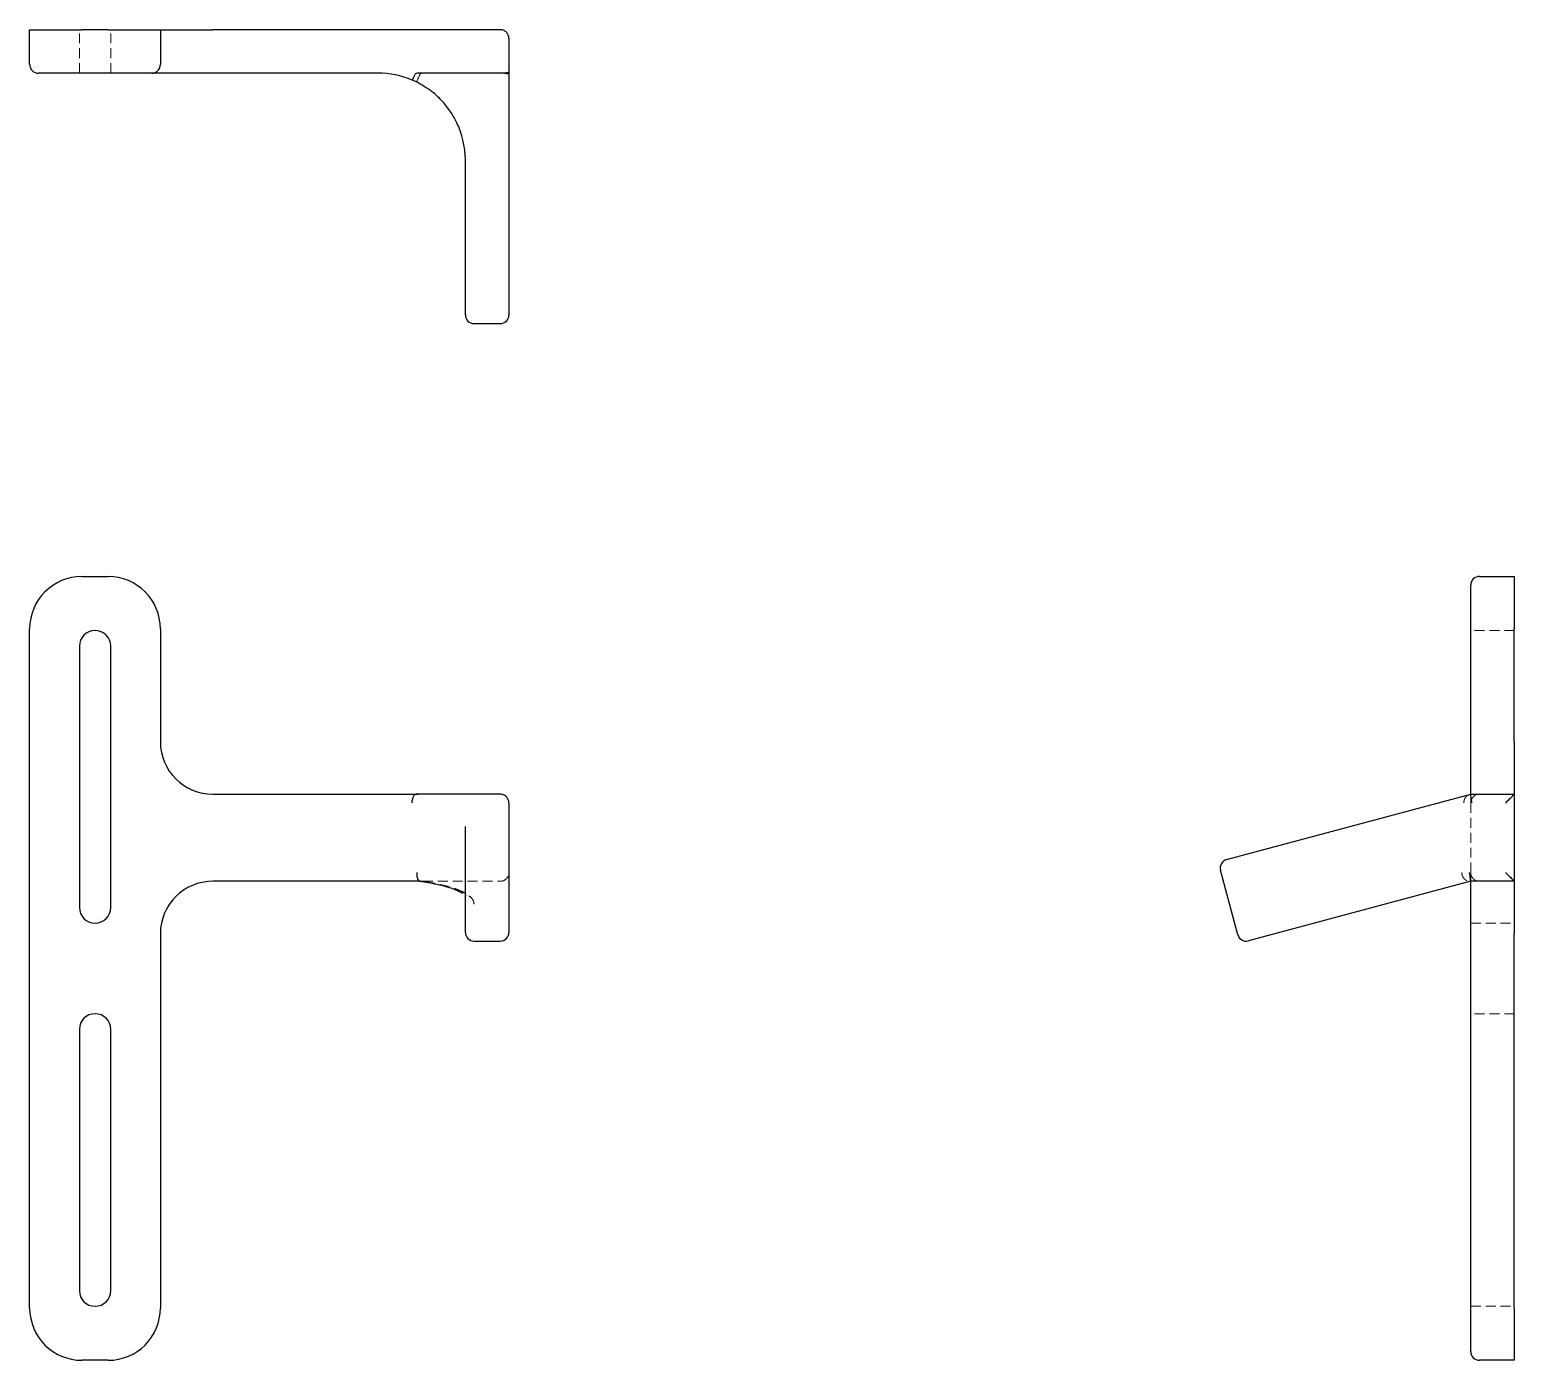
# Model space of a CAD drawing. Header units: millimetres. Extents: x 52 to 242, y 7 to 177.
import ezdxf

# ---------------------------------------------------------------- set-up
doc = ezdxf.new("R2010")
doc.units = ezdxf.units.MM
doc.linetypes.add('HIDDEN', pattern=[1.905, 1.27, -0.635])

msp = doc.modelspace()

# ---------------------------------------------------------------- linework, layer by layer
at = {"color": 7, "linetype": 'Continuous', "lineweight": 25}
for p, q in [((52.44, 176.75), (59.11, 176.75)), ((52.44, 172.31), (52.44, 176.75)), ((62.44, 176.75), (59.11, 176.75)), ((62.44, 176.75), (69.11, 176.75)), ((69.11, 176.75), (69.11, 172.31)), ((69.11, 176.75), (75.78, 176.75)), ((112.44, 176.75), (75.78, 176.75)), ((113.56, 175.64), (113.56, 171.34)), ((59.11, 171.2), (53.56, 171.2)), ((62.44, 171.2), (59.11, 171.2)), ((68, 171.2), (62.44, 171.2)), ((75.78, 171.2), (68, 171.2)), ((96.89, 171.2), (75.78, 171.2)), ((112.44, 171.2), (101.98, 171.2)), ((113.56, 171.34), (113.56, 140.36)), ((108, 140.36), (108, 160.09)), ((109.11, 139.25), (112.44, 139.25)), ((59.11, 107), (62.44, 107)), ((237.31, 107), (241.75, 107)), ((241.75, 107), (241.75, 100.33)), ((236.2, 100.33), (236.2, 105.89)), ((52.44, 13.67), (52.44, 100.33)), ((69.11, 100.33), (69.11, 85.89)), ((236.2, 85.89), (236.2, 100.33)), ((241.75, 85.89), (241.75, 100.33)), ((58.78, 98.11), (58.78, 64.78)), ((62.78, 64.78), (62.78, 98.11)), ((236.2, 79.22), (236.2, 85.89)), ((241.75, 85.89), (241.75, 79.22)), ((75.78, 79.22), (96.89, 79.22)), ((96.89, 79.22), (101.98, 79.22)), ((112.44, 79.22), (101.98, 79.22)), ((113.56, 78.11), (113.56, 69.81)), ((205.07, 70.88), (236.2, 79.22)), ((236.2, 79.22), (241.75, 79.22)), ((241.75, 79.22), (241.75, 68.11)), ((108, 69.81), (108, 75.09)), ((108, 61.59), (108, 69.81)), ((113.56, 69.81), (113.56, 61.59)), ((206.49, 61.3), (204.29, 69.52)), ((96.89, 68.11), (75.78, 68.11)), ((102.23, 68.11), (96.89, 68.11)), ((236.2, 68.11), (207.85, 60.52)), ((241.75, 68.11), (236.2, 68.11)), ((236.2, 61.44), (236.2, 68.11)), ((241.75, 68.11), (241.75, 61.44)), ((69.11, 61.44), (69.11, 13.67)), ((236.2, 13.67), (236.2, 61.44)), ((241.75, 13.67), (241.75, 61.44)), ((109.11, 60.48), (112.44, 60.48)), ((58.78, 49.22), (58.78, 15.89)), ((62.78, 15.89), (62.78, 49.22)), ((236.2, 8.11), (236.2, 13.67)), ((241.75, 13.67), (241.75, 7)), ((62.44, 7), (59.11, 7)), ((241.75, 7), (237.31, 7))]:
    msp.add_line(p, q, dxfattribs=at)
at = {"color": 7, "linetype": 'HIDDEN', "lineweight": 18}
for p, q in [((58.78, 171.2), (58.78, 176.75)), ((62.78, 171.2), (62.78, 176.75)), ((241.75, 100.11), (236.2, 100.11)), ((236.2, 78.11), (236.2, 79.22)), ((236.2, 69.22), (236.2, 78.11)), ((236.2, 68.11), (236.2, 69.22)), ((102.57, 68.11), (112.44, 68.11)), ((107.73, 66.68), (107.89, 66.74)), ((236.2, 62.78), (241.75, 62.78)), ((241.75, 51.22), (236.2, 51.22)), ((236.2, 13.89), (241.75, 13.89))]:
    msp.add_line(p, q, dxfattribs=at)
at = {"color": 7, "linetype": 'Continuous', "lineweight": 25}
for centre, radius, start, end in [((53.56, 172.31), 1.11, 180, 270), ((68, 172.31), 1.11, 270, 0), ((96.89, 160.09), 11.11, 67.0814, 90), ((109.11, 140.36), 1.11, 180, 270), ((112.44, 140.36), 1.11, 270, 0), ((59.11, 100.33), 6.67, 90, 180), ((62.44, 100.33), 6.67, 0, 90), ((237.31, 105.89), 1.11, 90, 180), ((60.78, 98.11), 2, 0, 180), ((75.78, 85.89), 6.67, 180, 270), ((205.36, 69.81), 1.11, 105, 195), ((75.78, 61.44), 6.67, 90, 180), ((60.78, 64.78), 2, 180, 0), ((109.11, 61.59), 1.11, 180, 270), ((112.44, 61.59), 1.11, 270, 0), ((207.56, 61.59), 1.11, 195, 285), ((60.78, 49.22), 2, 0, 180), ((60.78, 15.89), 2, 180, 0), ((59.11, 13.67), 6.67, 180, 270), ((62.44, 13.67), 6.67, 270, 0), ((237.31, 8.11), 1.11, 180, 270)]:
    msp.add_arc(centre, radius, start, end, dxfattribs=at)
at = {"color": 7, "linetype": 'HIDDEN', "lineweight": 18}
for centre, start, end in [((237.31, 78.11), 90, 180), ((237.31, 69.22), 180, 270)]:
    msp.add_arc(centre, 1.11, start, end, dxfattribs=at)
at = {"color": 7, "linetype": 'Continuous', "lineweight": 25}
for points, knots in [([(113.56, 175.64), (113.56, 175.77), (113.53, 175.91), (113.42, 176.19), (113.34, 176.32), (113.12, 176.53), (112.99, 176.62), (112.72, 176.73), (112.58, 176.75), (112.44, 176.75)], [0, 0, 0, 0, 0.25, 0.25, 0.5, 0.5, 0.75, 0.75, 1, 1, 1, 1]), ([(101.22, 170.32), (101.22, 170.32), (101.22, 170.32), (101.23, 170.33), (101.24, 170.35), (101.26, 170.37), (101.27, 170.4), (101.29, 170.43), (101.31, 170.46), (101.32, 170.49), (101.35, 170.55), (101.4, 170.64), (101.46, 170.77), (101.53, 170.92), (101.57, 171.02), (101.6, 171.08)], [0, 0, 0, 0, 0.070545, 0.137356, 0.200435, 0.259781, 0.315393, 0.367271, 0.415415, 0.459824, 0.500499, 0.628826, 0.754847, 0.87857, 1, 1, 1, 1]), ([(101.98, 171.2), (101.91, 171.2), (101.84, 171.19), (101.74, 171.17), (101.7, 171.16), (101.64, 171.13), (101.61, 171.11), (101.6, 171.08)], [0, 0, 0, 0, 0.5, 0.5, 0.75, 0.75, 1, 1, 1, 1]), ([(113.56, 171.34), (113.56, 171.33), (113.53, 171.31), (113.42, 171.27), (113.34, 171.25), (113.12, 171.22), (112.99, 171.21), (112.72, 171.2), (112.58, 171.2), (112.44, 171.2)], [0, 0, 0, 0, 0.25, 0.25, 0.5, 0.5, 0.75, 0.75, 1, 1, 1, 1]), ([(108, 160.09), (108, 160.2), (108, 160.41), (107.98, 160.71), (107.96, 160.99), (107.94, 161.23), (107.92, 161.45), (107.86, 161.86), (107.75, 162.46), (107.47, 163.54), (106.99, 164.82), (106.16, 166.28), (105.16, 167.57), (104.19, 168.49), (103.42, 169.08), (102.89, 169.44), (102.34, 169.77), (101.79, 170.07), (101.41, 170.24), (101.22, 170.32)], [0, 0, 0, 0, 0.025985, 0.049712, 0.07118, 0.090389, 0.107339, 0.122031, 0.188487, 0.247842, 0.383565, 0.504949, 0.635988, 0.759243, 0.80872, 0.857524, 0.905666, 0.953154, 1, 1, 1, 1]), ([(101.22, 78.11), (101.22, 78.15), (101.22, 78.21), (101.23, 78.31), (101.24, 78.4), (101.26, 78.49), (101.27, 78.56), (101.29, 78.63), (101.31, 78.69), (101.32, 78.75), (101.35, 78.83), (101.4, 78.94), (101.46, 79.05), (101.53, 79.14), (101.57, 79.17), (101.6, 79.19)], [0, 0, 0, 0, 0.070545, 0.137356, 0.200435, 0.259781, 0.315393, 0.367271, 0.415415, 0.459824, 0.500499, 0.628826, 0.754847, 0.87857, 1, 1, 1, 1]), ([(101.98, 79.22), (101.91, 79.22), (101.84, 79.22), (101.74, 79.22), (101.7, 79.21), (101.64, 79.2), (101.61, 79.2), (101.6, 79.19)], [0, 0, 0, 0, 0.5, 0.5, 0.75, 0.75, 1, 1, 1, 1]), ([(113.56, 78.11), (113.56, 78.24), (113.53, 78.38), (113.42, 78.66), (113.34, 78.79), (113.12, 79.01), (112.99, 79.09), (112.72, 79.2), (112.58, 79.22), (112.44, 79.22)], [0, 0, 0, 0, 0.25, 0.25, 0.5, 0.5, 0.75, 0.75, 1, 1, 1, 1]), ([(236.34, 78.11), (236.33, 78.24), (236.31, 78.38), (236.27, 78.66), (236.25, 78.79), (236.22, 79.01), (236.21, 79.09), (236.2, 79.2), (236.2, 79.22), (236.2, 79.22)], [0, 0, 0, 0, 0.25, 0.25, 0.5, 0.5, 0.75, 0.75, 1, 1, 1, 1]), ([(240.64, 78.11), (240.77, 78.24), (240.91, 78.38), (241.19, 78.66), (241.32, 78.79), (241.53, 79.01), (241.62, 79.09), (241.73, 79.2), (241.75, 79.22), (241.75, 79.22)], [0, 0, 0, 0, 0.25, 0.25, 0.5, 0.5, 0.75, 0.75, 1, 1, 1, 1]), ([(101.8, 69.22), (101.8, 69.13), (101.79, 68.96), (101.82, 68.69), (101.9, 68.41), (102.02, 68.18), (102.13, 68.15), (102.18, 68.13)], [0, 0, 0, 0, 0.166734, 0.312345, 0.539303, 0.809602, 1, 1, 1, 1]), ([(236.2, 68.11), (236.2, 68.11), (236.19, 68.13), (236.18, 68.24), (236.17, 68.33), (236.14, 68.55), (236.12, 68.68), (236.09, 68.95), (236.07, 69.09), (236.05, 69.22)], [0, 0, 0, 0, 0.25, 0.25, 0.5, 0.5, 0.75, 0.75, 1, 1, 1, 1]), ([(240.64, 69.22), (240.77, 69.09), (240.91, 68.95), (241.19, 68.68), (241.32, 68.55), (241.53, 68.33), (241.62, 68.24), (241.73, 68.13), (241.75, 68.11), (241.75, 68.11)], [0, 0, 0, 0, 0.25, 0.25, 0.5, 0.5, 0.75, 0.75, 1, 1, 1, 1]), ([(102.17, 68.12), (102.55, 68.06), (103.3, 67.96), (104.28, 67.76), (105.24, 67.54), (106.05, 67.3), (106.65, 67.07), (107.01, 66.91), (107.26, 66.79), (107.43, 66.7), (107.57, 66.64), (107.66, 66.66), (107.72, 66.68), (107.73, 66.68)], [0, 0, 0, 0, 0.123135, 0.247286, 0.358717, 0.501782, 0.615815, 0.675651, 0.723322, 0.784249, 0.870515, 0.981281, 1, 1, 1, 1]), ([(107.95, 66.6), (107.92, 66.62), (107.88, 66.65), (107.8, 66.68), (107.76, 66.7)], [0, 0, 0, 0, 0.5015883, 1, 1, 1, 1]), ([(107.89, 66.74), (107.9, 66.71), (107.94, 66.63), (107.99, 66.48), (108, 66.35), (108, 66.28)], [0, 0, 0, 0, 0.180774, 0.539204, 1, 1, 1, 1])]:
    msp.add_open_spline(points, degree=3, knots=knots, dxfattribs=at)
at = {"color": 7, "linetype": 'HIDDEN', "lineweight": 18}
for points, knots in [([(101.8, 170.05), (101.8, 170.05), (101.79, 170.06), (101.79, 170.08), (101.81, 170.13), (101.85, 170.24), (101.9, 170.37), (101.97, 170.52), (102.05, 170.7), (102.14, 170.89), (102.2, 171.02), (102.23, 171.08)], [0, 0, 0, 0, 0.0328532, 0.1141804, 0.2506818, 0.3859254, 0.5003041, 0.6274878, 0.7547802, 0.8796919, 1, 1, 1, 1]), ([(102.57, 171.2), (102.5, 171.2), (102.44, 171.19), (102.35, 171.17), (102.32, 171.16), (102.27, 171.13), (102.24, 171.11), (102.23, 171.08)], [0, 0, 0, 0, 0.5, 0.5, 0.75, 0.75, 1, 1, 1, 1]), ([(112.44, 171.2), (112.58, 171.2), (112.72, 171.19), (112.99, 171.18), (113.12, 171.17), (113.34, 171.14), (113.42, 171.12), (113.53, 171.09), (113.56, 171.07), (113.56, 171.05)], [0, 0, 0, 0, 0.25, 0.25, 0.5, 0.5, 0.75, 0.75, 1, 1, 1, 1]), ([(235.32, 78.11), (235.32, 78.15), (235.32, 78.21), (235.33, 78.31), (235.35, 78.4), (235.37, 78.49), (235.4, 78.56), (235.43, 78.63), (235.46, 78.69), (235.49, 78.75), (235.55, 78.83), (235.64, 78.94), (235.77, 79.05), (235.92, 79.14), (236.02, 79.17), (236.08, 79.19)], [0, 0, 0, 0, 0.070545, 0.137356, 0.200435, 0.259781, 0.315393, 0.367271, 0.415415, 0.459824, 0.500499, 0.628826, 0.754847, 0.87857, 1, 1, 1, 1]), ([(112.44, 68.11), (112.58, 68.11), (112.72, 68.13), (112.99, 68.24), (113.12, 68.33), (113.34, 68.55), (113.42, 68.68), (113.53, 68.95), (113.56, 69.09), (113.56, 69.22)], [0, 0, 0, 0, 0.25, 0.25, 0.5, 0.5, 0.75, 0.75, 1, 1, 1, 1]), ([(235.05, 69.22), (235.05, 69.2), (235.06, 69.14), (235.08, 68.99), (235.13, 68.79), (235.24, 68.6), (235.37, 68.43), (235.52, 68.29), (235.7, 68.19), (235.89, 68.12), (236.02, 68.11), (236.08, 68.11)], [0, 0, 0, 0, 0.0328532, 0.1141804, 0.2506818, 0.3859254, 0.5003041, 0.6274878, 0.7547802, 0.8796919, 1, 1, 1, 1]), ([(102.57, 68.11), (102.5, 68.11), (102.44, 68.11), (102.35, 68.11), (102.32, 68.11), (102.27, 68.11), (102.24, 68.11), (102.23, 68.11)], [0, 0, 0, 0, 0.5, 0.5, 0.75, 0.75, 1, 1, 1, 1]), ([(107.76, 66.7), (107.49, 66.83), (106.9, 67.12), (105.68, 67.5), (104.22, 67.85), (103.11, 68.03), (102.57, 68.11)], [0, 0, 0, 0, 0.227652, 0.492346, 0.750752, 1, 1, 1, 1]), ([(109.11, 65.21), (109.08, 65.37), (109.03, 65.7), (108.64, 66.17), (108.17, 66.46), (107.95, 66.6)], [0, 0, 0, 0, 0.337872, 0.685511, 1, 1, 1, 1]), ([(236.2, 68.11), (236.2, 68.11), (236.19, 68.11), (236.17, 68.11), (236.16, 68.11), (236.13, 68.11), (236.11, 68.11), (236.08, 68.11)], [0, 0, 0, 0, 0.5, 0.5, 0.75, 0.75, 1, 1, 1, 1])]:
    msp.add_open_spline(points, degree=3, knots=knots, dxfattribs=at)

doc.saveas('drawing.dxf')
